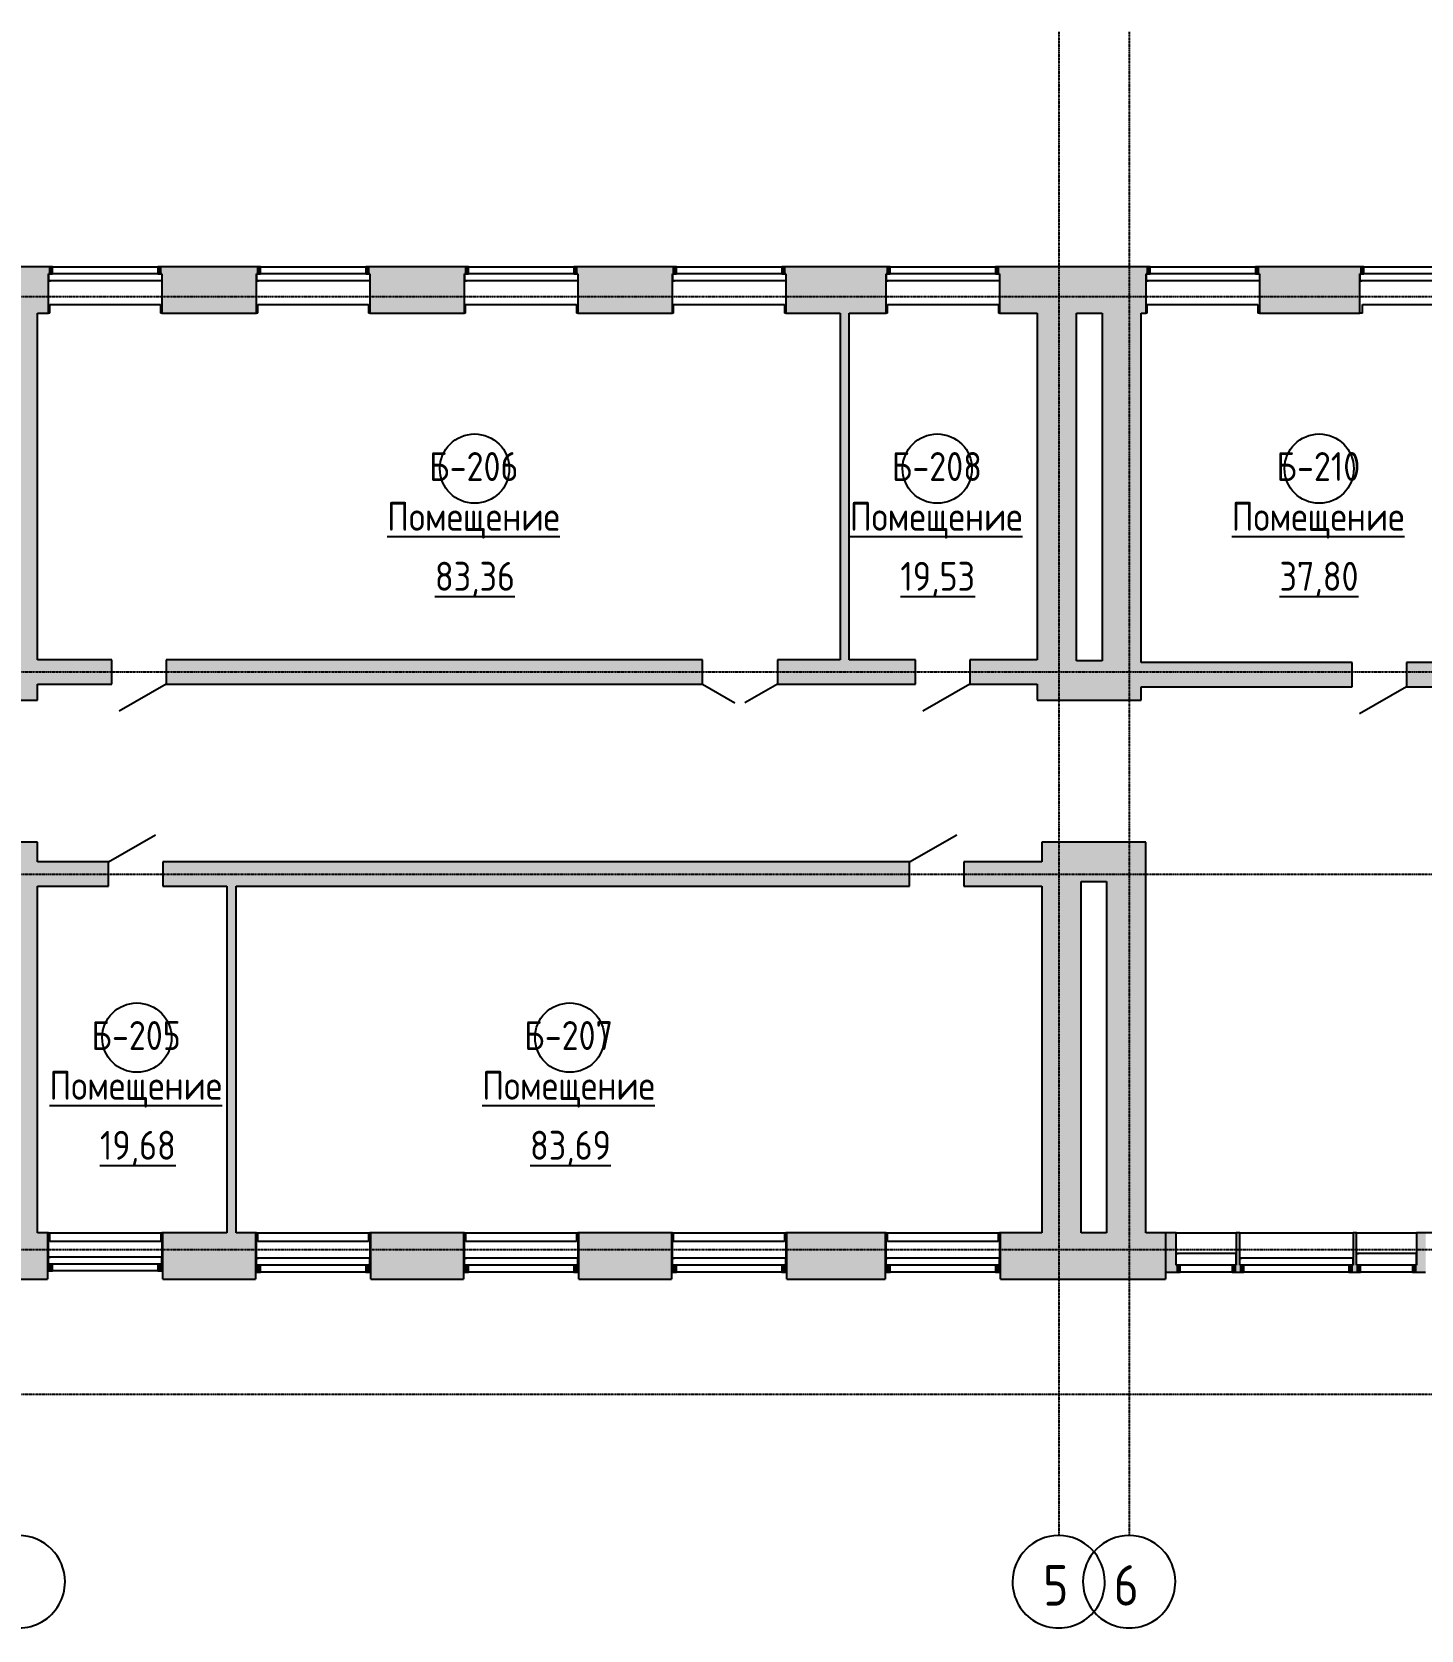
# Model space of a CAD drawing. Extents: x -4056 to 455774, y -7500 to 28668.
# Drawn here: x 154742 to 178787, y -3300 to 24363 of the extents above; entities that cross this region are included whole.
import ezdxf

# ---------------------------------------------------------------- set-up
doc = ezdxf.new("R2010")
doc.units = 0
doc.linetypes.add('ADSK_ЛИНИЯ_СЕТКИ', pattern=[21, 12, -3, 3, -3])
for name, color, linetype in [('ДВЕРИ', 7, 'CONTINUOUS'), ('КАРКАС_ИМПОСТ', 7, 'CONTINUOUS'), ('МАРКИ_ПОМЕЩЕНИЙ', 7, 'CONTINUOUS'), ('ОКНА', 7, 'CONTINUOUS'), ('ОСИ', 7, 'CONTINUOUS'), ('ПАНЕЛЬ', 7, 'CONTINUOUS'), ('СТЕНЫ', 7, 'CONTINUOUS'), ('СТЕНЫ_РАЗРЕЗ', 7, 'CONTINUOUS')]:
    doc.layers.add(name, color=color, linetype=linetype)
doc.styles.add('GOST_COMMON', font='GOST Common.ttf', dxfattribs={"width": 0.9, "height": 500})
doc.styles.add('GOST_COMMON_1', font='GOST Common.ttf', dxfattribs={"width": 0.9, "height": 700})

# ---------------------------------------------------------------- blocks, each defined once
blk = doc.blocks.new('*U186')
at = {"layer": 'СТЕНЫ'}
for points in [[(153309.529141, 2775.135494), (153309.529141, 3575.135494), (155009.529141, 2775.135494)], [(155009.529141, 2775.135494), (153309.529141, 3575.135494), (155009.529141, 3575.135494)], [(157009.529141, 2775.135494), (157009.529141, 3575.135494), (158609.529141, 2775.135494)], [(158609.529141, 2775.135494), (157009.529141, 3575.135494), (158609.529141, 3575.135494)], [(160609.529141, 2775.135494), (160609.529141, 3575.135494), (162209.529141, 2775.135494)], [(162209.529141, 2775.135494), (160609.529141, 3575.135494), (162209.529141, 3575.135494)], [(164209.529141, 2775.135494), (164209.529141, 3575.135494), (165701.795599, 2775.135494)], [(165701.795599, 2775.135494), (164209.529141, 3575.135494), (165701.795599, 3575.135494)], [(165701.795599, 2775.135494), (165701.795599, 3575.135494), (165809.529141, 2775.135494)], [(165809.529141, 2775.135494), (165701.795599, 3575.135494), (165809.529141, 3575.135494)], [(167809.529141, 2775.135494), (167809.529141, 3575.135494), (169509.529141, 2775.135494)], [(169509.529141, 2775.135494), (167809.529141, 3575.135494), (169509.529141, 3575.135494)], [(171509.529141, 2775.135494), (171509.529141, 3575.135494), (172139.329141, 2775.135494)], [(172139.329141, 2775.135494), (171509.529141, 3575.135494), (172139.329141, 3575.135494)], [(172139.329141, 2775.135494), (172139.329141, 3575.135494), (174364.529141, 2775.135494)], [(174364.529141, 2775.135494), (172139.329141, 3575.135494), (174364.529141, 3575.135494)]]:
    blk.add_solid(points, dxfattribs=at)
blk = doc.blocks.new('*U192')
at = {"layer": 'СТЕНЫ'}
for points in [[(154157.029141, 19495.135494), (154157.029141, 20295.135494), (154837.029141, 19495.135494)], [(154837.029141, 19495.135494), (154157.029141, 20295.135494), (154837.029141, 20295.135494)], [(154837.029141, 19495.135494), (154837.029141, 20295.135494), (155029.529141, 19495.135494)], [(155029.529141, 19495.135494), (154837.029141, 20295.135494), (155029.529141, 20295.135494)], [(155029.529141, 20175.135494), (155029.529141, 20295.135494), (155099.529141, 20175.135494)], [(155099.529141, 20175.135494), (155029.529141, 20295.135494), (155099.529141, 20295.135494)], [(156919.529141, 20175.135494), (156919.529141, 20295.135494), (156989.529141, 20175.135494)], [(156989.529141, 20175.135494), (156919.529141, 20295.135494), (156989.529141, 20295.135494)], [(156989.529141, 19495.135494), (156989.529141, 20295.135494), (158629.529141, 19495.135494)], [(158629.529141, 19495.135494), (156989.529141, 20295.135494), (158629.529141, 20295.135494)], [(158629.529141, 20175.135494), (158629.529141, 20295.135494), (158699.529141, 20175.135494)], [(158699.529141, 20175.135494), (158629.529141, 20295.135494), (158699.529141, 20295.135494)], [(160519.529141, 20175.135494), (160519.529141, 20295.135494), (160589.529141, 20175.135494)], [(160589.529141, 20175.135494), (160519.529141, 20295.135494), (160589.529141, 20295.135494)], [(160589.529141, 19495.135494), (160589.529141, 20295.135494), (162229.529141, 19495.135494)], [(162229.529141, 19495.135494), (160589.529141, 20295.135494), (162229.529141, 20295.135494)], [(162229.529141, 20175.135494), (162229.529141, 20295.135494), (162299.529141, 20175.135494)], [(162299.529141, 20175.135494), (162229.529141, 20295.135494), (162299.529141, 20295.135494)], [(164119.529141, 20175.135494), (164119.529141, 20295.135494), (164189.529141, 20175.135494)], [(164189.529141, 20175.135494), (164119.529141, 20295.135494), (164189.529141, 20295.135494)], [(164189.529141, 19495.135494), (164189.529141, 20295.135494), (165701.795599, 19495.135494)], [(165701.795599, 19495.135494), (164189.529141, 20295.135494), (165701.795599, 20295.135494)], [(165701.795599, 19495.135494), (165701.795599, 20295.135494), (165829.529141, 19495.135494)], [(165829.529141, 19495.135494), (165701.795599, 20295.135494), (165829.529141, 20295.135494)], [(165829.529141, 20175.135494), (165829.529141, 20295.135494), (165899.529141, 20175.135494)], [(165899.529141, 20175.135494), (165829.529141, 20295.135494), (165899.529141, 20295.135494)], [(167719.529141, 20175.135494), (167719.529141, 20295.135494), (167789.529141, 20175.135494)], [(167789.529141, 20175.135494), (167719.529141, 20295.135494), (167789.529141, 20295.135494)], [(167789.529141, 19495.135494), (167789.529141, 20295.135494), (168729.529141, 19495.135494)], [(168729.529141, 19495.135494), (167789.529141, 20295.135494), (168729.529141, 20295.135494)], [(168729.529141, 19495.135494), (168729.529141, 20295.135494), (168889.529141, 19495.135494)], [(168889.529141, 19495.135494), (168729.529141, 20295.135494), (168889.529141, 20295.135494)], [(168889.529141, 19495.135494), (168889.529141, 20295.135494), (169529.529141, 19495.135494)], [(169529.529141, 19495.135494), (168889.529141, 20295.135494), (169529.529141, 20295.135494)], [(169529.529141, 20175.135494), (169529.529141, 20295.135494), (169599.529141, 20175.135494)], [(169599.529141, 20175.135494), (169529.529141, 20295.135494), (169599.529141, 20295.135494)], [(171419.529141, 20175.135494), (171419.529141, 20295.135494), (171489.529141, 20175.135494)], [(171489.529141, 20175.135494), (171419.529141, 20295.135494), (171489.529141, 20295.135494)], [(171489.529141, 19495.135494), (171489.529141, 20295.135494), (173944.529141, 19495.135494)], [(173944.529141, 19495.135494), (171489.529141, 20295.135494), (173944.529141, 20295.135494)], [(173944.529141, 19495.135494), (173944.529141, 20295.135494), (174029.529141, 19495.135494)], [(174029.529141, 19495.135494), (173944.529141, 20295.135494), (174029.529141, 20295.135494)], [(174029.529141, 20175.135494), (174029.529141, 20295.135494), (174099.529141, 20175.135494)], [(174099.529141, 20175.135494), (174029.529141, 20295.135494), (174099.529141, 20295.135494)], [(175919.529141, 20175.135494), (175919.529141, 20295.135494), (175989.529141, 20175.135494)], [(175989.529141, 20175.135494), (175919.529141, 20295.135494), (175989.529141, 20295.135494)], [(175989.529141, 19495.135494), (175989.529141, 20295.135494), (177729.529141, 19495.135494)], [(177729.529141, 19495.135494), (175989.529141, 20295.135494), (177729.529141, 20295.135494)], [(177729.529141, 20175.135494), (177729.529141, 20295.135494), (177799.529141, 20175.135494)], [(177799.529141, 20175.135494), (177729.529141, 20295.135494), (177799.529141, 20295.135494)]]:
    blk.add_solid(points, dxfattribs=at)
blk = doc.blocks.new('*U213')
at = {"layer": 'СТЕНЫ'}
for points in [[(169509.529141, 2895.135494), (169509.529141, 3575.135494), (169529.529141, 2895.135494)], [(169529.529141, 2895.135494), (169509.529141, 3575.135494), (169529.529141, 3575.135494)], [(171489.529141, 2895.135494), (171489.529141, 3575.135494), (171509.529141, 2895.135494)], [(171509.529141, 2895.135494), (171489.529141, 3575.135494), (171509.529141, 3575.135494)], [(169529.529141, 2895.135494), (169529.529141, 3015.135494), (169599.529141, 2895.135494)], [(169599.529141, 2895.135494), (169529.529141, 3015.135494), (169599.529141, 3015.135494)], [(171419.529141, 2895.135494), (171419.529141, 3015.135494), (171489.529141, 2895.135494)], [(171489.529141, 2895.135494), (171419.529141, 3015.135494), (171489.529141, 3015.135494)]]:
    blk.add_solid(points, dxfattribs=at)
blk = doc.blocks.new('*U214')
at = {"layer": 'СТЕНЫ'}
for points in [[(165809.529141, 2895.135494), (165809.529141, 3575.135494), (165829.529141, 2895.135494)], [(165829.529141, 2895.135494), (165809.529141, 3575.135494), (165829.529141, 3575.135494)], [(167789.529141, 2895.135494), (167789.529141, 3575.135494), (167809.529141, 2895.135494)], [(167809.529141, 2895.135494), (167789.529141, 3575.135494), (167809.529141, 3575.135494)], [(165829.529141, 2895.135494), (165829.529141, 3015.135494), (165899.529141, 2895.135494)], [(165899.529141, 2895.135494), (165829.529141, 3015.135494), (165899.529141, 3015.135494)], [(167719.529141, 2895.135494), (167719.529141, 3015.135494), (167789.529141, 2895.135494)], [(167789.529141, 2895.135494), (167719.529141, 3015.135494), (167789.529141, 3015.135494)]]:
    blk.add_solid(points, dxfattribs=at)
blk = doc.blocks.new('*U215')
at = {"layer": 'СТЕНЫ'}
for points in [[(162209.529141, 2895.135494), (162209.529141, 3575.135494), (162229.529141, 2895.135494)], [(162229.529141, 2895.135494), (162209.529141, 3575.135494), (162229.529141, 3575.135494)], [(164189.529141, 2895.135494), (164189.529141, 3575.135494), (164209.529141, 2895.135494)], [(164209.529141, 2895.135494), (164189.529141, 3575.135494), (164209.529141, 3575.135494)], [(162229.529141, 2895.135494), (162229.529141, 3015.135494), (162299.529141, 2895.135494)], [(162299.529141, 2895.135494), (162229.529141, 3015.135494), (162299.529141, 3015.135494)], [(164119.529141, 2895.135494), (164119.529141, 3015.135494), (164189.529141, 2895.135494)], [(164189.529141, 2895.135494), (164119.529141, 3015.135494), (164189.529141, 3015.135494)]]:
    blk.add_solid(points, dxfattribs=at)
blk = doc.blocks.new('*U216')
at = {"layer": 'СТЕНЫ'}
for points in [[(158609.529141, 2895.135494), (158609.529141, 3575.135494), (158629.529141, 2895.135494)], [(158629.529141, 2895.135494), (158609.529141, 3575.135494), (158629.529141, 3575.135494)], [(160589.529141, 2895.135494), (160589.529141, 3575.135494), (160609.529141, 2895.135494)], [(160609.529141, 2895.135494), (160589.529141, 3575.135494), (160609.529141, 3575.135494)], [(158629.529141, 2895.135494), (158629.529141, 3015.135494), (158699.529141, 2895.135494)], [(158699.529141, 2895.135494), (158629.529141, 3015.135494), (158699.529141, 3015.135494)], [(160519.529141, 2895.135494), (160519.529141, 3015.135494), (160589.529141, 2895.135494)], [(160589.529141, 2895.135494), (160519.529141, 3015.135494), (160589.529141, 3015.135494)]]:
    blk.add_solid(points, dxfattribs=at)
blk = doc.blocks.new('*U217')
at = {"layer": 'СТЕНЫ'}
for points in [[(155009.529141, 2915.135494), (155009.529141, 3575.135494), (155029.529141, 2915.135494)], [(155029.529141, 2915.135494), (155009.529141, 3575.135494), (155029.529141, 3575.135494)], [(156989.529141, 2915.135494), (156989.529141, 3575.135494), (157009.529141, 2915.135494)], [(157009.529141, 2915.135494), (156989.529141, 3575.135494), (157009.529141, 3575.135494)], [(155029.529141, 2915.135494), (155029.529141, 3035.135494), (155099.529141, 2915.135494)], [(155099.529141, 2915.135494), (155029.529141, 3035.135494), (155099.529141, 3035.135494)], [(156919.529141, 2915.135494), (156919.529141, 3035.135494), (156989.529141, 2915.135494)], [(156989.529141, 2915.135494), (156919.529141, 3035.135494), (156989.529141, 3035.135494)]]:
    blk.add_solid(points, dxfattribs=at)
blk = doc.blocks.new('*U223')
at = {"layer": 'СТЕНЫ'}
for points in [[(174364.529141, 2895.135494), (174364.529141, 3575.135494), (174549.529141, 2895.135494)], [(174549.529141, 2895.135494), (174364.529141, 3575.135494), (174549.529141, 3575.135494)], [(175589.529141, 2895.135494), (175589.529141, 3575.135494), (175649.529141, 2895.135494)], [(175649.529141, 2895.135494), (175589.529141, 3575.135494), (175649.529141, 3575.135494)], [(177609.529141, 2895.135494), (177609.529141, 3575.135494), (177669.529141, 2895.135494)], [(177669.529141, 2895.135494), (177609.529141, 3575.135494), (177669.529141, 3575.135494)], [(178709.529141, 2895.135494), (178709.529141, 3575.135494), (178864.529141, 2895.135494)], [(178864.529141, 2895.135494), (178709.529141, 3575.135494), (178864.529141, 3575.135494)], [(174549.529141, 2895.135494), (174549.529141, 3015.135494), (174619.529141, 2895.135494)], [(174619.529141, 2895.135494), (174549.529141, 3015.135494), (174619.529141, 3015.135494)], [(175519.529141, 2895.135494), (175519.529141, 3015.135494), (175589.529141, 2895.135494)], [(175589.529141, 2895.135494), (175519.529141, 3015.135494), (175589.529141, 3015.135494)], [(175649.529141, 2895.135494), (175649.529141, 3015.135494), (175719.529141, 2895.135494)], [(175719.529141, 2895.135494), (175649.529141, 3015.135494), (175719.529141, 3015.135494)], [(177539.529141, 2895.135494), (177539.529141, 3015.135494), (177609.529141, 2895.135494)], [(177609.529141, 2895.135494), (177539.529141, 3015.135494), (177609.529141, 3015.135494)], [(177669.529141, 2895.135494), (177669.529141, 3015.135494), (177739.529141, 2895.135494)], [(177739.529141, 2895.135494), (177669.529141, 3015.135494), (177739.529141, 3015.135494)], [(178639.529141, 2895.135494), (178639.529141, 3015.135494), (178709.529141, 2895.135494)], [(178709.529141, 2895.135494), (178639.529141, 3015.135494), (178709.529141, 3015.135494)]]:
    blk.add_solid(points, dxfattribs=at)
blk = doc.blocks.new('*U224')
at = {"layer": 'СТЕНЫ'}
for points in [[(173264.529141, 13476.085928), (173264.529141, 19495.135494), (173944.529141, 13476.085928)], [(173944.529141, 13476.085928), (173264.529141, 19495.135494), (173944.529141, 19495.135494)]]:
    blk.add_solid(points, dxfattribs=at)
blk = doc.blocks.new('*U225')
at = {"layer": 'СТЕНЫ'}
for points in [[(172144.529141, 13476.085928), (172144.529141, 19495.135494), (172824.529141, 13476.085928)], [(172824.529141, 13476.085928), (172144.529141, 19495.135494), (172824.529141, 19495.135494)]]:
    blk.add_solid(points, dxfattribs=at)
blk = doc.blocks.new('*U226')
at = {"layer": 'СТЕНЫ'}
for points in [[(172224.529141, 3575.135494), (172224.529141, 9659.883239), (172904.529141, 3575.135494)], [(172904.529141, 3575.135494), (172224.529141, 9659.883239), (172904.529141, 9659.883239)]]:
    blk.add_solid(points, dxfattribs=at)
blk = doc.blocks.new('*U227')
at = {"layer": 'СТЕНЫ'}
for points in [[(173344.529141, 3575.135494), (173344.529141, 9659.883239), (174024.529141, 3575.135494)], [(174024.529141, 3575.135494), (173344.529141, 9659.883239), (174024.529141, 9659.883239)]]:
    blk.add_solid(points, dxfattribs=at)
blk = doc.blocks.new('*U228')
at = {"layer": 'СТЕНЫ'}
for points in [[(172224.529141, 9659.883239), (172224.529141, 10339.883239), (173344.529141, 9659.883239)], [(173344.529141, 9659.883239), (172224.529141, 10339.883239), (173344.529141, 10339.883239)], [(173344.529141, 9659.883239), (173344.529141, 10339.883239), (174024.529141, 9659.883239)], [(174024.529141, 9659.883239), (173344.529141, 10339.883239), (174024.529141, 10339.883239)]]:
    blk.add_solid(points, dxfattribs=at)
blk = doc.blocks.new('*U229')
at = {"layer": 'СТЕНЫ'}
for points in [[(172144.529141, 12796.085928), (172144.529141, 13476.085928), (173944.529141, 12796.085928)], [(173944.529141, 12796.085928), (172144.529141, 13476.085928), (173944.529141, 13476.085928)]]:
    blk.add_solid(points, dxfattribs=at)
blk = doc.blocks.new('*U234')
at = {"layer": 'СТЕНЫ'}
for points in [[(154157.029141, 12796.085928), (154157.029141, 19495.135494), (154837.029141, 12796.085928)], [(154837.029141, 12796.085928), (154157.029141, 19495.135494), (154837.029141, 19495.135494)]]:
    blk.add_solid(points, dxfattribs=at)
blk = doc.blocks.new('*U235')
at = {"layer": 'СТЕНЫ'}
for points in [[(154157.029141, 3575.135494), (154157.029141, 10339.883239), (154837.029141, 3575.135494)], [(154837.029141, 3575.135494), (154157.029141, 10339.883239), (154837.029141, 10339.883239)]]:
    blk.add_solid(points, dxfattribs=at)
blk = doc.blocks.new('*U238')
at = {"layer": 'СТЕНЫ'}
for points in [[(154837.029141, 13075.135494), (154837.029141, 13495.135494), (156127.029141, 13075.135494)], [(156127.029141, 13075.135494), (154837.029141, 13495.135494), (156127.029141, 13495.135494)], [(157067.029141, 13075.135494), (157067.029141, 13495.135494), (159264.262058, 13075.135494)], [(159264.262058, 13075.135494), (157067.029141, 13495.135494), (159264.262058, 13495.135494)], [(159264.262058, 13075.135494), (159264.262058, 13495.135494), (165701.795599, 13075.135494)], [(165701.795599, 13075.135494), (159264.262058, 13495.135494), (165701.795599, 13495.135494)], [(165701.795599, 13075.135494), (165701.795599, 13495.135494), (166347.029141, 13075.135494)], [(166347.029141, 13075.135494), (165701.795599, 13495.135494), (166347.029141, 13495.135494)], [(167647.029141, 13075.135494), (167647.029141, 13495.135494), (170034.529141, 13075.135494)], [(170034.529141, 13075.135494), (167647.029141, 13495.135494), (170034.529141, 13495.135494)], [(170974.529141, 13075.135494), (170974.529141, 13495.135494), (172139.329141, 13075.135494)], [(172139.329141, 13075.135494), (170974.529141, 13495.135494), (172139.329141, 13495.135494)], [(172139.329141, 13075.135494), (172139.329141, 13495.135494), (172144.529141, 13075.135494)], [(172144.529141, 13075.135494), (172139.329141, 13495.135494), (172144.529141, 13495.135494)]]:
    blk.add_solid(points, dxfattribs=at)
blk = doc.blocks.new('*U239')
at = {"layer": 'СТЕНЫ'}
for points in [[(154837.029141, 9575.135494), (154837.029141, 9995.135494), (156067.029141, 9575.135494)], [(156067.029141, 9575.135494), (154837.029141, 9995.135494), (156067.029141, 9995.135494)], [(157007.029141, 9575.135494), (157007.029141, 9995.135494), (165701.795599, 9575.135494)], [(165701.795599, 9575.135494), (157007.029141, 9995.135494), (165701.795599, 9995.135494)], [(165701.795599, 9575.135494), (165701.795599, 9995.135494), (169934.529141, 9575.135494)], [(169934.529141, 9575.135494), (165701.795599, 9995.135494), (169934.529141, 9995.135494)], [(170874.529141, 9575.135494), (170874.529141, 9995.135494), (172139.329141, 9575.135494)], [(172139.329141, 9575.135494), (170874.529141, 9995.135494), (172139.329141, 9995.135494)], [(172139.329141, 9575.135494), (172139.329141, 9995.135494), (172224.529141, 9575.135494)], [(172224.529141, 9575.135494), (172139.329141, 9995.135494), (172224.529141, 9995.135494)]]:
    blk.add_solid(points, dxfattribs=at)
blk = doc.blocks.new('*U240')
at = {"layer": 'СТЕНЫ'}
for points in [[(173944.529141, 13027.341418), (173944.529141, 13447.341418), (177594.529141, 13027.341418)], [(177594.529141, 13027.341418), (173944.529141, 13447.341418), (177594.529141, 13447.341418)], [(178534.529141, 13027.341418), (178534.529141, 13447.341418), (178576.862682, 13027.341418)], [(178576.862682, 13027.341418), (178534.529141, 13447.341418), (178576.862682, 13447.341418)], [(178576.862682, 13027.341418), (178576.862682, 13447.341418), (180194.529141, 13027.341418)], [(180194.529141, 13027.341418), (178576.862682, 13447.341418), (180194.529141, 13447.341418)]]:
    blk.add_solid(points, dxfattribs=at)
blk = doc.blocks.new('*U250')
at = {"layer": 'СТЕНЫ'}
for points in [[(168729.529141, 13495.135494), (168729.529141, 19495.135494), (168889.529141, 13495.135494)], [(168889.529141, 13495.135494), (168729.529141, 19495.135494), (168889.529141, 19495.135494)]]:
    blk.add_solid(points, dxfattribs=at)
blk = doc.blocks.new('*U256')
at = {"layer": 'СТЕНЫ'}
for points in [[(158117.029141, 3575.135494), (158117.029141, 9575.135494), (158277.029141, 3575.135494)], [(158277.029141, 3575.135494), (158117.029141, 9575.135494), (158277.029141, 9575.135494)]]:
    blk.add_solid(points, dxfattribs=at)
blk = doc.blocks.new('ИРНИТУ-ОКНО-ГОСТ23166-99_A')
at = {"layer": 'КАРКАС_ИМПОСТ'}
for p, q in [((-1018.1, 220), (941.9, 220)), ((-1018.1, 220), (-1018.1, 100)), ((-1018.1, 220), (-983.1, 220)), ((-1018.1, 100), (941.9, 100)), ((-1018.1, 100), (-983.1, 100)), ((941.9, 220), (906.9, 220)), ((941.9, 100), (906.9, 100)), ((941.9, 220), (941.9, 100))]:
    blk.add_line(p, q, dxfattribs=at)
blk = doc.blocks.new('ИРНИТУ-ОКНО-ГОСТ23166-99_9')
at = {"layer": 'КАРКАС_ИМПОСТ'}
for p, q in [((-1018.1, 210), (941.9, 210)), ((-1018.1, 210), (-1018.1, 90)), ((-1018.1, 210), (-983.1, 210)), ((-1018.1, 90), (941.9, 90)), ((-1018.1, 90), (-983.1, 90)), ((941.9, 210), (906.9, 210)), ((941.9, 90), (906.9, 90)), ((941.9, 210), (941.9, 90))]:
    blk.add_line(p, q, dxfattribs=at)
blk = doc.blocks.new('ИРНИТУ-ОКНО-ГОСТ23166-99_B')
at = {"layer": 'КАРКАС_ИМПОСТ'}
for p, q in [((-1018.1, 220), (21.9, 220)), ((-1018.1, 220), (-1018.1, 20)), ((-1018.1, 220), (-983.1, 220)), ((-1018.1, 20), (21.9, 20)), ((-1018.1, 20), (-983.1, 20)), ((21.9, 220), (-13.1, 220)), ((21.9, 20), (-13.1, 20)), ((21.9, 220), (21.9, 20))]:
    blk.add_line(p, q, dxfattribs=at)
blk = doc.blocks.new('ИРНИТУ_ДВЕРЬ_ОДНОПОЛЬНАЯ_1')
at = {"layer": 'ПАНЕЛЬ'}
blk.add_line((-470, 210), (344.06388, 680), dxfattribs=at)
blk = doc.blocks.new('AC_ДВЕРЬ_ДВУПОЛЬНАЯ_ДЕРЕВ1')
at = {"layer": 'ПАНЕЛЬ'}
for p, q in [((-650, 210), (-87.083488, 535)), ((650, 210), (87.083488, 535))]:
    blk.add_line(p, q, dxfattribs=at)
blk = doc.blocks.new('ИРНИТУ-ОКНО-ГОСТ23166-99_D')
at = {"layer": 'КАРКАС_ИМПОСТ'}
for p, q in [((-1018.1, -160), (941.9, -160)), ((-1018.1, -280), (-1018.1, -160)), ((-1018.1, -160), (-983.1, -160)), ((941.9, -160), (906.9, -160)), ((941.9, -280), (941.9, -160)), ((-1018.1, -280), (941.9, -280)), ((-1018.1, -280), (-983.1, -280)), ((941.9, -280), (906.9, -280))]:
    blk.add_line(p, q, dxfattribs=at)
blk = doc.blocks.new('ОСЬ_СЕТКИ_-_D8-4846-02_Б_Н')
at = {"layer": 'ОСИ'}
for start, end in [(360, 180), (180, 360)]:
    blk.add_arc((0, 0), 4, start, end, dxfattribs=at)
blk = doc.blocks.new('ADSK_МАРКА_ПОМЕЩЕНИЕ_-_НО0')
at = {"layer": 'МАРКИ_ПОМЕЩЕНИЙ'}
blk.add_circle((0, 0), 3, dxfattribs=at)

msp = doc.modelspace()

# ---------------------------------------------------------------- linework, layer by layer
at = {"layer": 'ОСИ', "linetype": 'ADSK_ЛИНИЯ_СЕТКИ'}
for p, q in [((172514.529141, 24363.22999), (172514.529141, -1664.353629)), ((173734.529141, 24363.22999), (173734.529141, -1664.353629)), ((115394.946566, 19785.135494), (218735.992853, 19785.135494)), ((115394.946566, 13285.135494), (218735.992853, 13285.135494)), ((115394.946566, 9785.135494), (218735.992853, 9785.135494)), ((115394.946566, 3285.135494), (218735.992853, 3285.135494)), ((115394.946566, 785.135494), (218735.992853, 785.135494))]:
    msp.add_line(p, q, dxfattribs=at)
at = {"layer": 'СТЕНЫ'}
for p, q in [((155099.529141, 20295.135494), (156919.529141, 20295.135494)), ((158699.529141, 20295.135494), (160519.529141, 20295.135494)), ((162299.529141, 20295.135494), (164119.529141, 20295.135494)), ((165899.529141, 20295.135494), (167719.529141, 20295.135494)), ((169599.529141, 20295.135494), (171419.529141, 20295.135494)), ((174099.529141, 20295.135494), (175919.529141, 20295.135494)), ((177799.529141, 20295.135494), (179619.529141, 20295.135494)), ((155049.007932, 19495.135494), (155049.007932, 19645.135494)), ((155049.007932, 19645.135494), (156969.007932, 19645.135494)), ((156969.007932, 19645.135494), (156969.007932, 19495.135494)), ((158649.007932, 19495.135494), (158649.007932, 19645.135494)), ((158649.007932, 19645.135494), (160569.007932, 19645.135494)), ((160569.007932, 19645.135494), (160569.007932, 19495.135494)), ((162249.007932, 19495.135494), (162249.007932, 19645.135494)), ((162249.007932, 19645.135494), (164169.007932, 19645.135494)), ((164169.007932, 19645.135494), (164169.007932, 19495.135494)), ((165849.007932, 19495.135494), (165849.007932, 19645.135494)), ((165849.007932, 19645.135494), (167769.007932, 19645.135494)), ((167769.007932, 19645.135494), (167769.007932, 19495.135494)), ((169554.007932, 19495.135494), (169554.007932, 19645.135494)), ((169554.007932, 19645.135494), (171474.007932, 19645.135494)), ((171474.007932, 19645.135494), (171474.007932, 19495.135494)), ((174044.529141, 19495.135494), (174044.529141, 19645.135494)), ((174044.529141, 19645.135494), (175964.529141, 19645.135494)), ((175964.529141, 19645.135494), (175964.529141, 19495.135494)), ((177774.529141, 19495.135494), (177774.529141, 19645.135494)), ((177774.529141, 19645.135494), (179689.529141, 19645.135494)), ((155049.007932, 19495.135494), (155029.529141, 19495.135494)), ((156989.529141, 19495.135494), (156969.007932, 19495.135494)), ((158649.007932, 19495.135494), (158629.529141, 19495.135494)), ((160589.529141, 19495.135494), (160569.007932, 19495.135494)), ((162249.007932, 19495.135494), (162229.529141, 19495.135494)), ((164189.529141, 19495.135494), (164169.007932, 19495.135494)), ((165849.007932, 19495.135494), (165829.529141, 19495.135494)), ((167789.529141, 19495.135494), (167769.007932, 19495.135494)), ((169554.007932, 19495.135494), (169529.529141, 19495.135494)), ((171489.529141, 19495.135494), (171474.007932, 19495.135494)), ((174044.529141, 19495.135494), (174029.529141, 19495.135494)), ((175989.529141, 19495.135494), (175964.529141, 19495.135494)), ((177774.529141, 19495.135494), (177729.529141, 19495.135494)), ((155029.529141, 3575.135494), (156989.529141, 3575.135494)), ((155049.529141, 3425.135494), (155049.529141, 3575.135494)), ((156969.529141, 3425.135494), (155049.529141, 3425.135494)), ((156969.529141, 3575.135494), (156969.529141, 3425.135494)), ((158629.529141, 3575.135494), (160589.529141, 3575.135494)), ((158649.529141, 3425.135494), (158649.529141, 3575.135494)), ((160569.529141, 3425.135494), (158649.529141, 3425.135494)), ((160569.529141, 3575.135494), (160569.529141, 3425.135494)), ((162229.529141, 3575.135494), (164189.529141, 3575.135494)), ((162249.529141, 3425.135494), (162249.529141, 3575.135494)), ((164169.529141, 3425.135494), (162249.529141, 3425.135494)), ((164169.529141, 3575.135494), (164169.529141, 3425.135494)), ((165829.529141, 3575.135494), (167789.529141, 3575.135494)), ((165849.529141, 3425.135494), (165849.529141, 3575.135494)), ((167769.529141, 3425.135494), (165849.529141, 3425.135494)), ((167769.529141, 3575.135494), (167769.529141, 3425.135494)), ((169529.529141, 3575.135494), (171489.529141, 3575.135494)), ((169549.529141, 3425.135494), (169549.529141, 3575.135494)), ((171469.529141, 3425.135494), (169549.529141, 3425.135494)), ((171469.529141, 3575.135494), (171469.529141, 3425.135494)), ((174549.529141, 3575.135494), (175589.529141, 3575.135494)), ((175649.529141, 3575.135494), (177609.529141, 3575.135494)), ((177669.529141, 3575.135494), (178709.529141, 3575.135494)), ((156919.529141, 2915.135494), (155099.529141, 2915.135494)), ((160519.529141, 2895.135494), (158699.529141, 2895.135494)), ((164119.529141, 2895.135494), (162299.529141, 2895.135494)), ((167719.529141, 2895.135494), (165899.529141, 2895.135494)), ((171419.529141, 2895.135494), (169599.529141, 2895.135494)), ((175519.529141, 2895.135494), (174619.529141, 2895.135494)), ((177539.529141, 2895.135494), (175719.529141, 2895.135494)), ((178639.529141, 2895.135494), (177739.529141, 2895.135494))]:
    msp.add_line(p, q, dxfattribs=at)
at = {"layer": 'СТЕНЫ_РАЗРЕЗ'}
for p, q in [((155099.529141, 20295.135494), (153219.529141, 20295.135494)), ((155099.529141, 20175.135494), (155099.529141, 20295.135494)), ((158699.529141, 20295.135494), (156919.529141, 20295.135494)), ((156919.529141, 20295.135494), (156919.529141, 20175.135494)), ((158699.529141, 20175.135494), (158699.529141, 20295.135494)), ((162299.529141, 20295.135494), (160519.529141, 20295.135494)), ((160519.529141, 20295.135494), (160519.529141, 20175.135494)), ((162299.529141, 20175.135494), (162299.529141, 20295.135494)), ((165899.529141, 20295.135494), (164119.529141, 20295.135494)), ((164119.529141, 20295.135494), (164119.529141, 20175.135494)), ((165899.529141, 20175.135494), (165899.529141, 20295.135494)), ((169599.529141, 20295.135494), (167719.529141, 20295.135494)), ((167719.529141, 20295.135494), (167719.529141, 20175.135494)), ((169599.529141, 20175.135494), (169599.529141, 20295.135494)), ((174099.529141, 20295.135494), (171419.529141, 20295.135494)), ((171419.529141, 20295.135494), (171419.529141, 20175.135494)), ((174099.529141, 20175.135494), (174099.529141, 20295.135494)), ((177799.529141, 20295.135494), (175919.529141, 20295.135494)), ((175919.529141, 20295.135494), (175919.529141, 20175.135494)), ((177799.529141, 20175.135494), (177799.529141, 20295.135494)), ((155029.529141, 19495.135494), (155029.529141, 20175.135494)), ((155029.529141, 20175.135494), (155099.529141, 20175.135494)), ((156919.529141, 20175.135494), (156989.529141, 20175.135494)), ((156989.529141, 20175.135494), (156989.529141, 19495.135494)), ((158629.529141, 19495.135494), (158629.529141, 20175.135494)), ((158629.529141, 20175.135494), (158699.529141, 20175.135494)), ((160519.529141, 20175.135494), (160589.529141, 20175.135494)), ((160589.529141, 20175.135494), (160589.529141, 19495.135494)), ((162229.529141, 19495.135494), (162229.529141, 20175.135494)), ((162229.529141, 20175.135494), (162299.529141, 20175.135494)), ((164119.529141, 20175.135494), (164189.529141, 20175.135494)), ((164189.529141, 20175.135494), (164189.529141, 19495.135494)), ((165829.529141, 19495.135494), (165829.529141, 20175.135494)), ((165829.529141, 20175.135494), (165899.529141, 20175.135494)), ((167719.529141, 20175.135494), (167789.529141, 20175.135494)), ((167789.529141, 20175.135494), (167789.529141, 19495.135494)), ((169529.529141, 19495.135494), (169529.529141, 20175.135494)), ((169529.529141, 20175.135494), (169599.529141, 20175.135494)), ((171419.529141, 20175.135494), (171489.529141, 20175.135494)), ((171489.529141, 20175.135494), (171489.529141, 19495.135494)), ((174029.529141, 19495.135494), (174029.529141, 20175.135494)), ((174029.529141, 20175.135494), (174099.529141, 20175.135494)), ((175919.529141, 20175.135494), (175989.529141, 20175.135494)), ((175989.529141, 20175.135494), (175989.529141, 19495.135494)), ((177729.529141, 19495.135494), (177729.529141, 20175.135494)), ((177729.529141, 20175.135494), (177799.529141, 20175.135494)), ((154837.029141, 19495.135494), (155029.529141, 19495.135494)), ((154837.029141, 13495.135494), (154837.029141, 19495.135494)), ((156989.529141, 19495.135494), (158629.529141, 19495.135494)), ((160589.529141, 19495.135494), (162229.529141, 19495.135494)), ((164189.529141, 19495.135494), (165829.529141, 19495.135494)), ((167789.529141, 19495.135494), (168729.529141, 19495.135494)), ((168729.529141, 19495.135494), (168729.529141, 13495.135494)), ((168889.529141, 19495.135494), (169529.529141, 19495.135494)), ((168889.529141, 13495.135494), (168889.529141, 19495.135494)), ((171489.529141, 19495.135494), (172144.529141, 19495.135494)), ((172144.529141, 19495.135494), (172144.529141, 13495.135494)), ((172824.529141, 19495.135494), (173264.529141, 19495.135494)), ((172824.529141, 13476.085928), (172824.529141, 19495.135494)), ((173264.529141, 19495.135494), (173264.529141, 13476.085928)), ((173944.529141, 19495.135494), (174029.529141, 19495.135494)), ((173944.529141, 13447.341418), (173944.529141, 19495.135494)), ((175989.529141, 19495.135494), (177729.529141, 19495.135494)), ((156127.029141, 13495.135494), (154837.029141, 13495.135494)), ((156127.029141, 13075.135494), (156127.029141, 13495.135494)), ((166347.029141, 13495.135494), (157067.029141, 13495.135494)), ((157067.029141, 13495.135494), (157067.029141, 13075.135494)), ((166347.029141, 13075.135494), (166347.029141, 13495.135494)), ((168729.529141, 13495.135494), (167647.029141, 13495.135494)), ((167647.029141, 13495.135494), (167647.029141, 13075.135494)), ((170034.529141, 13495.135494), (168889.529141, 13495.135494)), ((170034.529141, 13075.135494), (170034.529141, 13495.135494)), ((172144.529141, 13495.135494), (170974.529141, 13495.135494)), ((170974.529141, 13495.135494), (170974.529141, 13075.135494)), ((173264.529141, 13476.085928), (172824.529141, 13476.085928)), ((177594.529141, 13447.341418), (173944.529141, 13447.341418)), ((177594.529141, 13027.341418), (177594.529141, 13447.341418)), ((180194.529141, 13447.341418), (178534.529141, 13447.341418)), ((178534.529141, 13447.341418), (178534.529141, 13027.341418)), ((154837.029141, 12796.085928), (154837.029141, 13075.135494)), ((154837.029141, 13075.135494), (156127.029141, 13075.135494)), ((157067.029141, 13075.135494), (166347.029141, 13075.135494)), ((167647.029141, 13075.135494), (170034.529141, 13075.135494)), ((170974.529141, 13075.135494), (172144.529141, 13075.135494)), ((172144.529141, 13075.135494), (172144.529141, 12796.085928)), ((173944.529141, 12796.085928), (173944.529141, 13027.341418)), ((173944.529141, 13027.341418), (177594.529141, 13027.341418)), ((178534.529141, 13027.341418), (180194.529141, 13027.341418)), ((154157.029141, 12796.085928), (154837.029141, 12796.085928)), ((172144.529141, 12796.085928), (173944.529141, 12796.085928)), ((154837.029141, 10339.883239), (154157.029141, 10339.883239)), ((154837.029141, 9995.135494), (154837.029141, 10339.883239)), ((174024.529141, 10339.883239), (172224.529141, 10339.883239)), ((172224.529141, 10339.883239), (172224.529141, 9995.135494)), ((174024.529141, 3575.135494), (174024.529141, 10339.883239)), ((156067.029141, 9995.135494), (154837.029141, 9995.135494)), ((156067.029141, 9575.135494), (156067.029141, 9995.135494)), ((169934.529141, 9995.135494), (157007.029141, 9995.135494)), ((157007.029141, 9995.135494), (157007.029141, 9575.135494)), ((169934.529141, 9575.135494), (169934.529141, 9995.135494)), ((172224.529141, 9995.135494), (170874.529141, 9995.135494)), ((170874.529141, 9995.135494), (170874.529141, 9575.135494)), ((154837.029141, 3575.135494), (154837.029141, 9575.135494)), ((154837.029141, 9575.135494), (156067.029141, 9575.135494)), ((157007.029141, 9575.135494), (158117.029141, 9575.135494)), ((158117.029141, 9575.135494), (158117.029141, 3575.135494)), ((158277.029141, 9575.135494), (169934.529141, 9575.135494)), ((158277.029141, 3575.135494), (158277.029141, 9575.135494)), ((170874.529141, 9575.135494), (172224.529141, 9575.135494)), ((172224.529141, 9575.135494), (172224.529141, 3575.135494)), ((172904.529141, 3575.135494), (172904.529141, 9659.883239)), ((172904.529141, 9659.883239), (173344.529141, 9659.883239)), ((173344.529141, 9659.883239), (173344.529141, 3575.135494)), ((155029.529141, 3575.135494), (154837.029141, 3575.135494)), ((155009.529141, 3575.135494), (155009.529141, 2775.135494)), ((155029.529141, 3035.135494), (155029.529141, 3575.135494)), ((158117.029141, 3575.135494), (156989.529141, 3575.135494)), ((156989.529141, 3575.135494), (156989.529141, 3035.135494)), ((157009.529141, 2775.135494), (157009.529141, 3575.135494)), ((158629.529141, 3575.135494), (158277.029141, 3575.135494)), ((158609.529141, 3575.135494), (158609.529141, 2775.135494)), ((158629.529141, 3015.135494), (158629.529141, 3575.135494)), ((162229.529141, 3575.135494), (160589.529141, 3575.135494)), ((160589.529141, 3575.135494), (160589.529141, 3015.135494)), ((160609.529141, 2775.135494), (160609.529141, 3575.135494)), ((162209.529141, 3575.135494), (162209.529141, 2775.135494)), ((162229.529141, 3015.135494), (162229.529141, 3575.135494)), ((165829.529141, 3575.135494), (164189.529141, 3575.135494)), ((164189.529141, 3575.135494), (164189.529141, 3015.135494)), ((164209.529141, 2775.135494), (164209.529141, 3575.135494)), ((165809.529141, 3575.135494), (165809.529141, 2775.135494)), ((165829.529141, 3015.135494), (165829.529141, 3575.135494)), ((169529.529141, 3575.135494), (167789.529141, 3575.135494)), ((167789.529141, 3575.135494), (167789.529141, 3015.135494)), ((167809.529141, 2775.135494), (167809.529141, 3575.135494)), ((169509.529141, 3575.135494), (169509.529141, 2775.135494)), ((169529.529141, 3015.135494), (169529.529141, 3575.135494)), ((172224.529141, 3575.135494), (171489.529141, 3575.135494)), ((171489.529141, 3575.135494), (171489.529141, 3015.135494)), ((171509.529141, 2775.135494), (171509.529141, 3575.135494)), ((173344.529141, 3575.135494), (172904.529141, 3575.135494)), ((174549.529141, 3575.135494), (174024.529141, 3575.135494)), ((174364.529141, 3575.135494), (174364.529141, 2775.135494)), ((174549.529141, 3015.135494), (174549.529141, 3575.135494)), ((175649.529141, 3575.135494), (175589.529141, 3575.135494)), ((175589.529141, 3575.135494), (175589.529141, 3015.135494)), ((175649.529141, 3015.135494), (175649.529141, 3575.135494)), ((177669.529141, 3575.135494), (177609.529141, 3575.135494)), ((177609.529141, 3575.135494), (177609.529141, 3015.135494)), ((177669.529141, 3015.135494), (177669.529141, 3575.135494)), ((180194.529141, 3575.135494), (178709.529141, 3575.135494)), ((178709.529141, 3575.135494), (178709.529141, 3015.135494)), ((153309.529141, 2775.135494), (155009.529141, 2775.135494)), ((155009.529141, 2915.135494), (155099.529141, 2915.135494)), ((155099.529141, 3035.135494), (155029.529141, 3035.135494)), ((155099.529141, 2915.135494), (155099.529141, 3035.135494)), ((156989.529141, 3035.135494), (156919.529141, 3035.135494)), ((156919.529141, 3035.135494), (156919.529141, 2915.135494)), ((156919.529141, 2915.135494), (157009.529141, 2915.135494)), ((157009.529141, 2775.135494), (158609.529141, 2775.135494)), ((158609.529141, 2895.135494), (158699.529141, 2895.135494)), ((158699.529141, 3015.135494), (158629.529141, 3015.135494)), ((158699.529141, 2895.135494), (158699.529141, 3015.135494)), ((160589.529141, 3015.135494), (160519.529141, 3015.135494)), ((160519.529141, 3015.135494), (160519.529141, 2895.135494)), ((160519.529141, 2895.135494), (160609.529141, 2895.135494)), ((160609.529141, 2775.135494), (162209.529141, 2775.135494)), ((162209.529141, 2895.135494), (162299.529141, 2895.135494)), ((162299.529141, 3015.135494), (162229.529141, 3015.135494)), ((162299.529141, 2895.135494), (162299.529141, 3015.135494)), ((164189.529141, 3015.135494), (164119.529141, 3015.135494)), ((164119.529141, 3015.135494), (164119.529141, 2895.135494)), ((164119.529141, 2895.135494), (164209.529141, 2895.135494)), ((164209.529141, 2775.135494), (165809.529141, 2775.135494)), ((165809.529141, 2895.135494), (165899.529141, 2895.135494)), ((165899.529141, 3015.135494), (165829.529141, 3015.135494)), ((165899.529141, 2895.135494), (165899.529141, 3015.135494)), ((167789.529141, 3015.135494), (167719.529141, 3015.135494)), ((167719.529141, 3015.135494), (167719.529141, 2895.135494)), ((167719.529141, 2895.135494), (167809.529141, 2895.135494)), ((167809.529141, 2775.135494), (169509.529141, 2775.135494)), ((169509.529141, 2895.135494), (169599.529141, 2895.135494)), ((169599.529141, 3015.135494), (169529.529141, 3015.135494)), ((169599.529141, 2895.135494), (169599.529141, 3015.135494)), ((171489.529141, 3015.135494), (171419.529141, 3015.135494)), ((171419.529141, 3015.135494), (171419.529141, 2895.135494)), ((171419.529141, 2895.135494), (171509.529141, 2895.135494)), ((171509.529141, 2775.135494), (174364.529141, 2775.135494)), ((174364.529141, 2895.135494), (174619.529141, 2895.135494)), ((174619.529141, 3015.135494), (174549.529141, 3015.135494)), ((174619.529141, 2895.135494), (174619.529141, 3015.135494)), ((175589.529141, 3015.135494), (175519.529141, 3015.135494)), ((175519.529141, 3015.135494), (175519.529141, 2895.135494)), ((175519.529141, 2895.135494), (175719.529141, 2895.135494)), ((175719.529141, 3015.135494), (175649.529141, 3015.135494)), ((175719.529141, 2895.135494), (175719.529141, 3015.135494)), ((177609.529141, 3015.135494), (177539.529141, 3015.135494)), ((177539.529141, 3015.135494), (177539.529141, 2895.135494)), ((177539.529141, 2895.135494), (177739.529141, 2895.135494)), ((177739.529141, 3015.135494), (177669.529141, 3015.135494)), ((177739.529141, 2895.135494), (177739.529141, 3015.135494)), ((178709.529141, 3015.135494), (178639.529141, 3015.135494)), ((178639.529141, 3015.135494), (178639.529141, 2895.135494)), ((178639.529141, 2895.135494), (178864.529141, 2895.135494))]:
    msp.add_line(p, q, dxfattribs=at)

# ---------------------------------------------------------------- block references
at = {"layer": 'ДВЕРИ', "rotation": 180}
for name, p in [('ИРНИТУ_ДВЕРЬ_ОДНОПОЛЬНАЯ_1', (156597.029141, 13285.135494)), ('AC_ДВЕРЬ_ДВУПОЛЬНАЯ_ДЕРЕВ1', (166997.029141, 13285.135494)), ('ИРНИТУ_ДВЕРЬ_ОДНОПОЛЬНАЯ_1', (170504.529141, 13285.135494)), ('ИРНИТУ_ДВЕРЬ_ОДНОПОЛЬНАЯ_1', (178064.529141, 13237.341418))]:
    msp.add_blockref(name, p, dxfattribs=at)
at = {"layer": 'ДВЕРИ'}
for p in [(156537.029141, 9785.135494), (170404.529141, 9785.135494)]:
    msp.add_blockref('ИРНИТУ_ДВЕРЬ_ОДНОПОЛЬНАЯ_1', p, dxfattribs=at)
at = {"layer": 'МАРКИ_ПОМЕЩЕНИЙ', "xscale": 200, "yscale": 200, "zscale": 200}
for p in [(162403.698523, 16804.025021), (170413.078642, 16804.025021), (177023.842365, 16804.025021), (156557.357639, 6954.622972), (164050.132343, 6954.622972)]:
    msp.add_blockref('ADSK_МАРКА_ПОМЕЩЕНИЕ_-_НО0', p, dxfattribs=at)
at = {"layer": 'ОКНА', "rotation": 180}
for name, p in [('ИРНИТУ-ОКНО-ГОСТ23166-99_D', (155971.429141, 19895.135494)), ('ИРНИТУ-ОКНО-ГОСТ23166-99_D', (159571.429141, 19895.135494)), ('ИРНИТУ-ОКНО-ГОСТ23166-99_D', (163171.429141, 19895.135494)), ('ИРНИТУ-ОКНО-ГОСТ23166-99_D', (166771.429141, 19895.135494)), ('ИРНИТУ-ОКНО-ГОСТ23166-99_D', (170471.429141, 19895.135494)), ('ИРНИТУ-ОКНО-ГОСТ23166-99_D', (174971.429141, 19895.135494)), ('ИРНИТУ-ОКНО-ГОСТ23166-99_D', (178671.429141, 19895.135494)), ('ИРНИТУ-ОКНО-ГОСТ23166-99_9', (155971.429141, 3245.135494)), ('ИРНИТУ-ОКНО-ГОСТ23166-99_A', (159571.429141, 3235.135494)), ('ИРНИТУ-ОКНО-ГОСТ23166-99_A', (163171.429141, 3235.135494)), ('ИРНИТУ-ОКНО-ГОСТ23166-99_A', (166771.429141, 3235.135494)), ('ИРНИТУ-ОКНО-ГОСТ23166-99_A', (170471.429141, 3235.135494)), ('ИРНИТУ-ОКНО-ГОСТ23166-99_B', (174571.429141, 3235.135494)), ('ИРНИТУ-ОКНО-ГОСТ23166-99_A', (176591.429141, 3235.135494)), ('ИРНИТУ-ОКНО-ГОСТ23166-99_B', (177691.429141, 3235.135494))]:
    msp.add_blockref(name, p, dxfattribs=at)
at = {"layer": 'ОСИ', "xscale": 200, "yscale": 200, "zscale": 200, "rotation": 180}
for p in [(154514.529141, -2464.353629), (172514.529141, -2464.353629), (173734.529141, -2464.353629)]:
    msp.add_blockref('ОСЬ_СЕТКИ_-_D8-4846-02_Б_Н', p, dxfattribs=at)
at = {"layer": 'СТЕНЫ'}
for name in ['*U192', '*U234', '*U250', '*U225', '*U224', '*U238', '*U229', '*U240', '*U235', '*U228', '*U239', '*U256', '*U226', '*U227', '*U186', '*U217', '*U216', '*U215', '*U214', '*U213', '*U223']:
    msp.add_blockref(name, (0, 0), dxfattribs=at)

# ---------------------------------------------------------------- texts
at = {"layer": 'МАРКИ_ПОМЕЩЕНИЙ', "char_height": 500, "attachment_point": 1, "style": 'GOST_COMMON'}
for s, insert, width in [('\\fGOST Common|b0|i0|c204|p34|;\\W.9;Б', (161615.509336, 17090.727627), 432.91125), ('-206', (161972.696836, 17090.727627), 1558.4805), ('\\fGOST Common|b0|i0|c204|p34|;\\W.9;Б', (169624.889455, 17090.727627), 432.91125), ('-208', (169982.076955, 17090.727627), 1558.4805), ('\\fGOST Common|b0|i0|c204|p34|;\\W.9;Б', (176283.353177, 17090.727627), 432.91125), ('-210', (176640.540677, 17090.727627), 1443.0375), ('\\LПомещение', (160889.209336, 16228.227627), 3751.8975), ('\\LПомещение', (168898.589455, 16228.227627), 3751.8975), ('\\LПомещение', (175509.353177, 16228.227627), 3751.8975), ('\\L83,36', (161717.209336, 15190.727627), 1746.075375), ('\\L19,53', (169774.289455, 15190.727627), 1630.632375), ('\\L37,80', (176337.353177, 15190.727627), 1746.075375), ('\\fGOST Common|b0|i0|c204|p34|;\\W.9;Б', (155769.168452, 7241.325579), 432.91125), ('-205', (156126.355952, 7241.325579), 1558.4805), ('\\fGOST Common|b0|i0|c204|p34|;\\W.9;Б', (163261.943155, 7241.325579), 432.91125), ('-207', (163619.130655, 7241.325579), 1558.4805), ('\\LПомещение', (155042.868452, 6378.825579), 3751.8975), ('\\LПомещение', (162535.643155, 6378.825579), 3751.8975), ('\\L19,68', (155918.568452, 5341.325579), 1630.632375), ('\\L83,69', (163363.643155, 5341.325579), 1746.075375)]:
    msp.add_mtext(s, dxfattribs=dict(at, insert=insert, width=width))
at = {"layer": 'ОСИ', "char_height": 700, "width": 548.35425, "attachment_point": 1, "style": 'GOST_COMMON_1'}
for s, insert in [('\\fGOST Common|b0|i0|c204|p34|;\\W.9;5', (172245.66116, -2176.626044)), ('\\fGOST Common|b0|i0|c204|p34|;\\W.9;6', (173465.66116, -2176.626044))]:
    msp.add_mtext(s, dxfattribs=dict(at, insert=insert))

doc.saveas('drawing.dxf')
